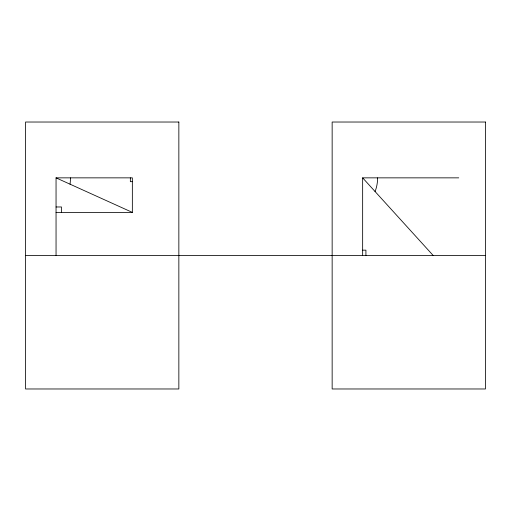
<?xml version="1.0" encoding="UTF-8"?>
<svg xmlns="http://www.w3.org/2000/svg" width="511" height="511" viewBox="0 0 511 511"><rect width="100%" height="100%" fill="white"/><g stroke="black" fill="none" stroke-linecap="round" stroke-linejoin="round"><path stroke-width="0.77" d="M56.05 255.5L56.05 177.854L132.349 177.854L132.349 212.384L56.05 212.384M362.65 255.5L362.65 177.854L458.75 177.854M132.349 181.667L130.35 181.667L130.35 177.854M56.05 206.974L61.467 206.974L61.467 212.384M362.65 250.16L365.921 250.16L365.921 255.5M25.55 255.5L485.45 255.5M56.05 177.854L132.349 212.384M362.65 177.854L433.2 255.5M70.441 177.854A27.46 14.391 90 0 1 70.052 184.19M377.603 177.854A24.407 14.953 90 0 1 375.048 191.497M178.85 122.027L25.55 122.027L25.55 388.973L178.85 388.973L178.85 122.027M485.45 122.027L332.15 122.027L332.15 388.973L485.45 388.973L485.45 122.027"/></g></svg>
